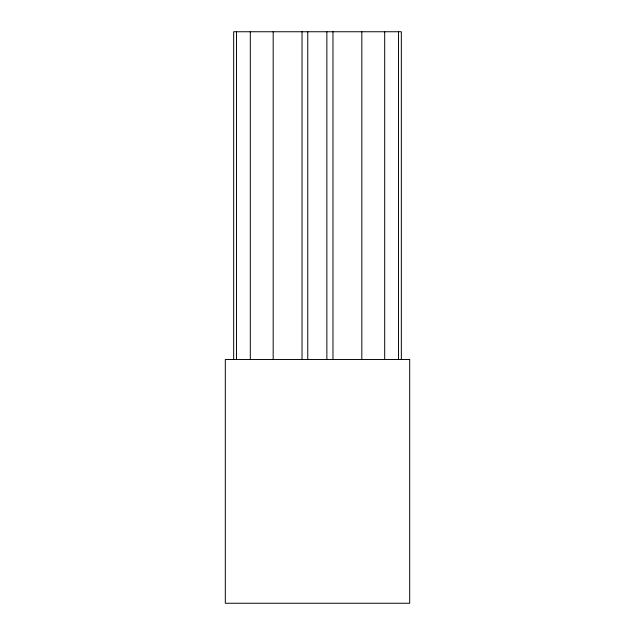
<?xml version="1.0" encoding="UTF-8"?>
<svg xmlns="http://www.w3.org/2000/svg" width="635" height="635" viewBox="0 0 635 635"><rect width="100%" height="100%" fill="white"/><g stroke="black" fill="none" stroke-linecap="round" stroke-linejoin="round"><path stroke-width="0.95" d="M401.336 359.521L401.336 31.75L233.664 31.75L233.664 359.521M398.478 31.75L398.478 359.521M384.691 31.75L384.691 359.521M361.823 31.75L361.823 359.521M332.97 31.75L332.97 359.521M326.866 31.75L326.866 359.521M307.761 31.75L307.761 359.521M302.03 31.75L302.03 359.521M273.177 31.75L273.177 359.521M250.309 31.75L250.309 359.521M236.522 31.75L236.522 359.521M409.694 359.521L225.306 359.521L225.306 603.25L409.694 603.25L409.694 359.521"/></g></svg>
